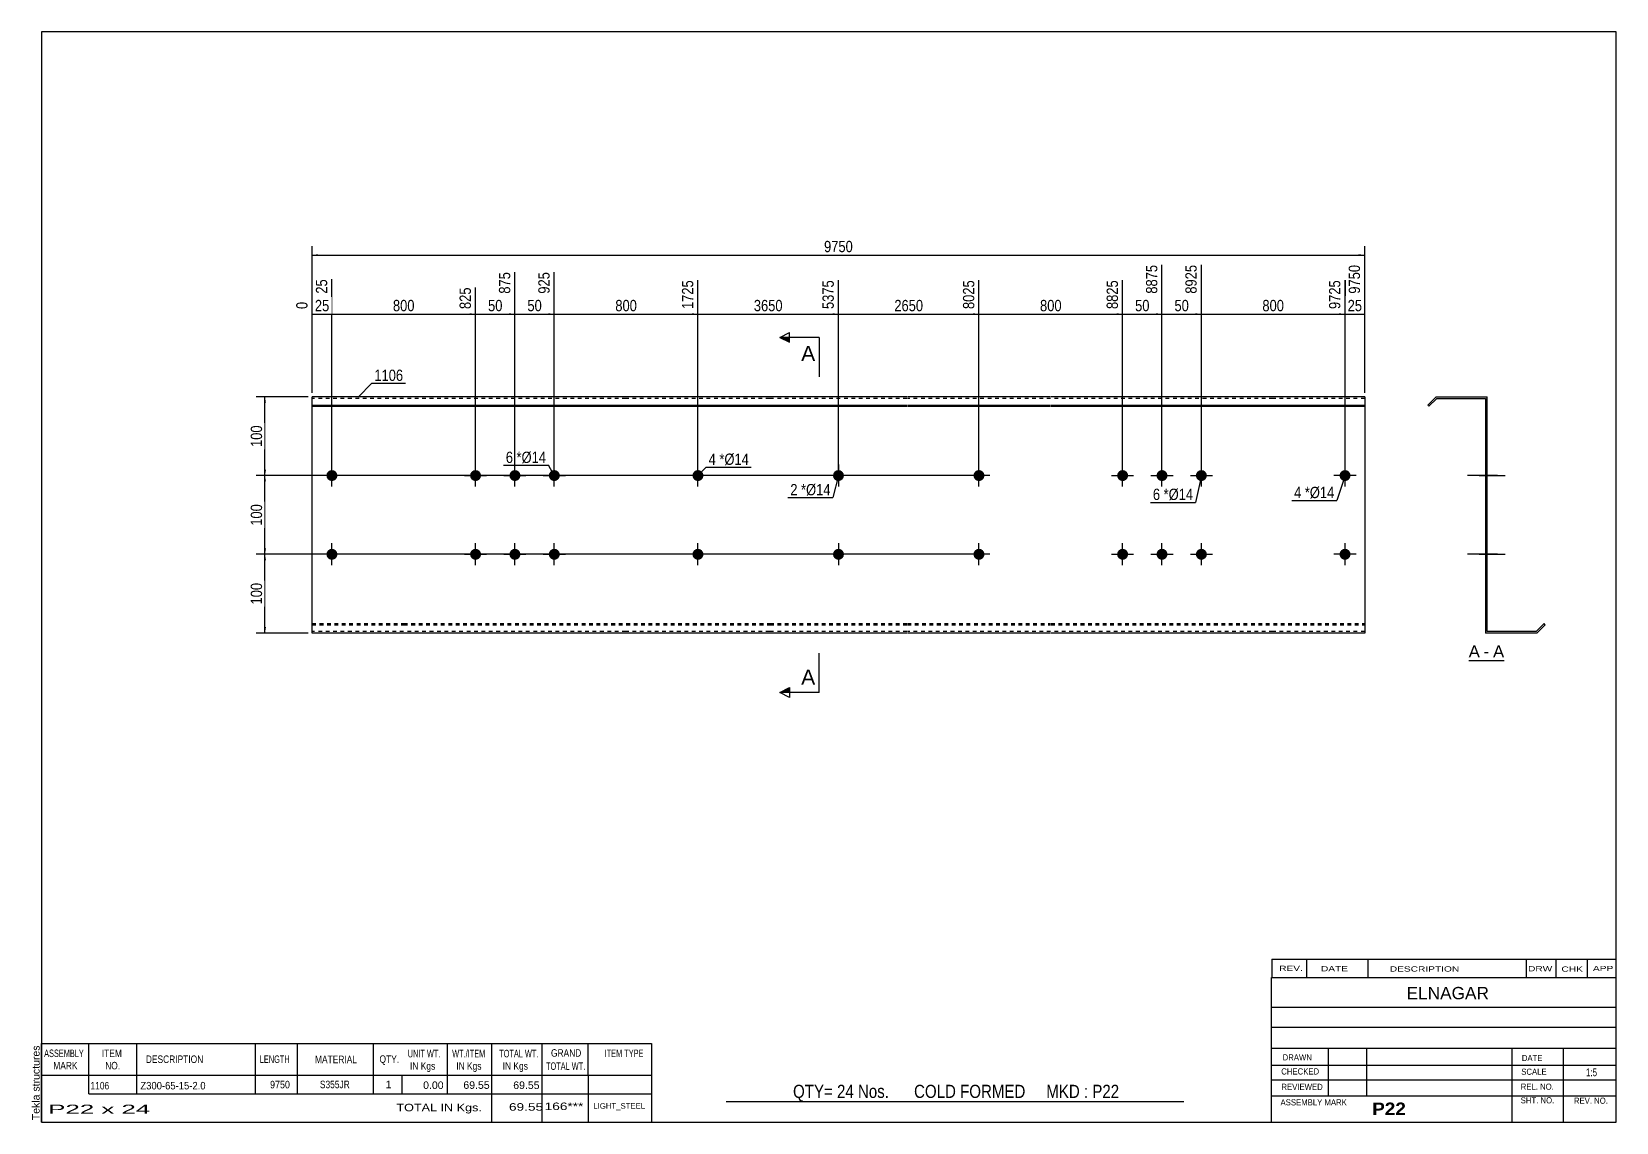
# Model space of a CAD drawing. Header units: millimetres. Extents: x -71 to 331, y -154 to 123.
import ezdxf

# ---------------------------------------------------------------- set-up
doc = ezdxf.new("R2010")
doc.units = ezdxf.units.MM
doc.linetypes.add('DXK_LINE_DOT1', pattern=[1.8814, 0.9407, -0.9407])
doc.styles.add('Arial', font='ARIAL.TTF', dxfattribs={"height": 0.2})
doc.styles.add('Arial Bold', font='ARIALBD.TTF', dxfattribs={"height": 0.2})
doc.styles.add('Arial Narrow', font='ARIALN.TTF', dxfattribs={"height": 0.2})

# ---------------------------------------------------------------- blocks, each defined once
blk = doc.blocks.new('Unknown-629084517-1630')
at = {"color": 5, "linetype": 'Continuous'}
for p, q in [((331.25, 122.75), (-68.75, 122.75)), ((-68.75, 122.75), (-68.75, -154.25)), ((331.25, -154.25), (331.25, 122.75)), ((-68.75, -154.25), (331.25, -154.25))]:
    blk.add_line(p, q, dxfattribs=at)
at = {"color": 174, "linetype": 'Continuous', "style": 'Arial'}
blk.add_text('Tekla structures', height=1.9102, rotation=90, dxfattribs=at).set_placement((-69.25, -153.75))
blk = doc.blocks.new('Unknown-629084517-12 - 1230')
at = {"color": 7, "linetype": 'Continuous'}
blk.add_line((293.75, -36.95), (302.78, -36.95), dxfattribs=at)
at = {"color": 0, "linetype": 'Continuous'}
blk.add_wipeout([(296.59, -36.2), (296.59, -33), (293.75, -33), (293.75, -36.2)], dxfattribs=at)
blk.add_wipeout([(298.97, -36.2), (298.97, -33), (297.55, -33), (297.55, -36.2)], dxfattribs=at)
at = {"color": 96, "linetype": 'Continuous', "style": 'Arial'}
blk.add_text('A', height=3.06, dxfattribs=at).set_placement((293.75, -36.2))
at = {"color": 0, "linetype": 'Continuous'}
blk.add_wipeout([(302.78, -36.2), (302.78, -33), (299.93, -33), (299.93, -36.2)], dxfattribs=at)
at = {"color": 96, "linetype": 'Continuous', "style": 'Arial'}
for s, p in [('-', (297.55, -36.2)), ('A', (299.93, -36.2))]:
    blk.add_text(s, height=3.06, dxfattribs=at).set_placement(p)
blk = doc.blocks.new('Bolt-629084517-1223 - 1203')
at = {"linetype": 'Continuous'}
for points in [[(3.6, 10, -1), (6.4, 10, -1)], [(96.58, 10, -1), (99.38, 10, -1)]]:
    blk.add_hatch(color=3, dxfattribs=at).paths.add_polyline_path(points)
at = {"color": 3, "linetype": 'Continuous'}
for p, q in [((5, 7.2), (5, 12.8)), ((97.98, 7.2), (97.98, 12.8)), ((7.8, 10), (2.2, 10)), ((100.78, 10), (95.18, 10))]:
    blk.add_line(p, q, dxfattribs=at)
blk = doc.blocks.new('Part-629084517-1218 - 1203')
at = {"color": 2, "linetype": 'Continuous'}
for p, q in [((0, -30), (0, 30)), ((23.19, 30), (0, 30)), ((79.68, 30), (23.29, 30)), ((116.17, 30), (79.78, 30)), ((151.07, 30), (116.27, 30)), ((187.56, 30), (151.17, 30)), ((244.05, 30), (187.66, 30)), ((267.34, 30), (244.15, 30)), ((267.34, 30), (267.34, -30)), ((0, 27.88), (23.19, 27.88)), ((0, 27.6), (23.19, 27.6)), ((23.29, 27.88), (79.68, 27.88)), ((23.29, 27.6), (79.68, 27.6)), ((79.78, 27.88), (116.17, 27.88)), ((79.78, 27.6), (116.17, 27.6)), ((116.27, 27.88), (151.07, 27.88)), ((116.27, 27.6), (151.07, 27.6)), ((151.17, 27.88), (187.56, 27.88)), ((151.17, 27.6), (187.56, 27.6)), ((187.66, 27.88), (244.05, 27.88)), ((187.66, 27.6), (244.05, 27.6)), ((244.15, 27.88), (267.34, 27.88)), ((244.15, 27.6), (267.34, 27.6)), ((23.19, -30), (0, -30)), ((79.68, -30), (23.29, -30)), ((116.17, -30), (79.78, -30)), ((151.07, -30), (116.27, -30)), ((187.56, -30), (151.17, -30)), ((244.05, -30), (187.66, -30)), ((267.34, -30), (244.15, -30))]:
    blk.add_line(p, q, dxfattribs=at)
at = {"color": 7, "linetype": 'DXK_LINE_DOT1'}
for p, q in [((23.19, 29.6), (0, 29.6)), ((79.68, 29.6), (23.29, 29.6)), ((116.17, 29.6), (79.78, 29.6)), ((151.07, 29.6), (116.27, 29.6)), ((187.56, 29.6), (151.17, 29.6)), ((244.05, 29.6), (187.66, 29.6)), ((267.34, 29.6), (244.15, 29.6)), ((0, -27.6), (23.19, -27.6)), ((0, -27.88), (23.19, -27.88)), ((23.29, -27.6), (79.68, -27.6)), ((23.29, -27.88), (79.68, -27.88)), ((79.78, -27.6), (116.17, -27.6)), ((79.78, -27.88), (116.17, -27.88)), ((116.27, -27.6), (151.07, -27.6)), ((116.27, -27.88), (151.07, -27.88)), ((151.17, -27.6), (187.56, -27.6)), ((151.17, -27.88), (187.56, -27.88)), ((187.66, -27.6), (244.05, -27.6)), ((187.66, -27.88), (244.05, -27.88)), ((244.15, -27.6), (267.34, -27.6)), ((244.15, -27.88), (267.34, -27.88)), ((23.19, -29.6), (0, -29.6)), ((79.68, -29.6), (23.29, -29.6)), ((116.17, -29.6), (79.78, -29.6)), ((151.07, -29.6), (116.27, -29.6)), ((187.56, -29.6), (151.17, -29.6)), ((244.05, -29.6), (187.66, -29.6)), ((267.34, -29.6), (244.15, -29.6))]:
    blk.add_line(p, q, dxfattribs=at)
blk = doc.blocks.new('Bolt-629084517-1219 - 1203')
at = {"linetype": 'Continuous'}
for points in [[(167.96, 10, -1), (170.76, 10, -1)], [(260.94, 10, -1), (263.74, 10, -1)]]:
    blk.add_hatch(color=3, dxfattribs=at).paths.add_polyline_path(points)
at = {"color": 3, "linetype": 'Continuous'}
for p, q in [((169.36, 7.2), (169.36, 12.8)), ((262.34, 7.2), (262.34, 12.8)), ((172.16, 10), (166.56, 10)), ((265.14, 10), (259.54, 10))]:
    blk.add_line(p, q, dxfattribs=at)
blk = doc.blocks.new('Bolt-629084517-1220 - 1203')
at = {"linetype": 'Continuous'}
for points in [[(167.96, -10, -1), (170.76, -10, -1)], [(260.94, -10, -1), (263.74, -10, -1)]]:
    blk.add_hatch(color=3, dxfattribs=at).paths.add_polyline_path(points)
at = {"color": 3, "linetype": 'Continuous'}
for p, q in [((169.36, -12.8), (169.36, -7.2)), ((262.34, -12.8), (262.34, -7.2)), ((172.16, -10), (166.56, -10)), ((265.14, -10), (259.54, -10))]:
    blk.add_line(p, q, dxfattribs=at)
blk = doc.blocks.new('Bolt-629084517-1221 - 1203')
at = {"linetype": 'Continuous'}
for points in [[(40.09, 10, -1), (42.89, 10, -1)], [(50.09, 10, -1), (52.89, 10, -1)], [(60.09, 10, -1), (62.89, 10, -1)], [(40.09, -10, -1), (42.89, -10, -1)], [(50.09, -10, -1), (52.89, -10, -1)], [(60.09, -10, -1), (62.89, -10, -1)]]:
    blk.add_hatch(color=3, dxfattribs=at).paths.add_polyline_path(points)
at = {"color": 3, "linetype": 'Continuous'}
for p, q in [((41.49, 7.2), (41.49, 12.8)), ((51.49, 7.2), (51.49, 12.8)), ((61.49, 7.2), (61.49, 12.8)), ((38.69, 10), (44.29, 10)), ((48.69, 10), (54.29, 10)), ((58.69, 10), (64.29, 10)), ((41.49, -12.8), (41.49, -7.2)), ((51.49, -12.8), (51.49, -7.2)), ((61.49, -12.8), (61.49, -7.2)), ((38.69, -10), (44.29, -10)), ((48.69, -10), (54.29, -10)), ((58.69, -10), (64.29, -10))]:
    blk.add_line(p, q, dxfattribs=at)
blk = doc.blocks.new('Bolt-629084517-1222 - 1203')
at = {"linetype": 'Continuous'}
for points in [[(3.6, -10, -1), (6.4, -10, -1)], [(96.58, -10, -1), (99.38, -10, -1)]]:
    blk.add_hatch(color=3, dxfattribs=at).paths.add_polyline_path(points)
at = {"color": 3, "linetype": 'Continuous'}
for p, q in [((5, -12.8), (5, -7.2)), ((97.98, -12.8), (97.98, -7.2)), ((7.8, -10), (2.2, -10)), ((100.78, -10), (95.18, -10))]:
    blk.add_line(p, q, dxfattribs=at)
blk = doc.blocks.new('Bolt-629084517-1224 - 1203')
at = {"linetype": 'Continuous'}
for points in [[(204.45, 10, -1), (207.25, 10, -1)], [(214.45, 10, -1), (217.25, 10, -1)], [(224.45, 10, -1), (227.25, 10, -1)], [(204.45, -10, -1), (207.25, -10, -1)], [(214.45, -10, -1), (217.25, -10, -1)], [(224.45, -10, -1), (227.25, -10, -1)]]:
    blk.add_hatch(color=3, dxfattribs=at).paths.add_polyline_path(points)
at = {"color": 3, "linetype": 'Continuous'}
for p, q in [((205.85, 7.2), (205.85, 12.8)), ((215.85, 7.2), (215.85, 12.8)), ((225.85, 7.2), (225.85, 12.8)), ((203.05, 10), (208.65, 10)), ((213.05, 10), (218.65, 10)), ((223.05, 10), (228.65, 10)), ((205.85, -12.8), (205.85, -7.2)), ((215.85, -12.8), (215.85, -7.2)), ((225.85, -12.8), (225.85, -7.2)), ((203.05, -10), (208.65, -10)), ((213.05, -10), (218.65, -10)), ((223.05, -10), (228.65, -10))]:
    blk.add_line(p, q, dxfattribs=at)
blk = doc.blocks.new('Bolt-629084517-1225 - 1203')
at = {"linetype": 'Continuous'}
for points in [[(135.07, 10, -1), (132.27, 10, -1)], [(135.07, -10, -1), (132.27, -10, -1)]]:
    blk.add_hatch(color=3, dxfattribs=at).paths.add_polyline_path(points)
at = {"color": 3, "linetype": 'Continuous'}
for p, q in [((133.67, 12.8), (133.67, 7.2)), ((136.47, 10), (130.87, 10)), ((133.67, -7.2), (133.67, -12.8)), ((136.47, -10), (130.87, -10))]:
    blk.add_line(p, q, dxfattribs=at)
blk = doc.blocks.new('Part-629084517-1232 - 1230')
at = {"color": 2, "linetype": 'Continuous'}
for p, q in [((285.46, 30), (283.34, 27.88)), ((283.62, 27.6), (285.63, 29.6)), ((285.46, 30), (298.46, 30)), ((285.63, 29.6), (298.06, 29.6)), ((298.06, 29.6), (298.06, -30)), ((298.46, -29.6), (298.46, 30)), ((283.34, 27.88), (283.62, 27.6)), ((312.9, -27.6), (310.89, -29.6)), ((311.06, -30), (313.18, -27.88)), ((313.18, -27.88), (312.9, -27.6)), ((311.06, -30), (298.06, -30)), ((310.89, -29.6), (298.46, -29.6))]:
    blk.add_line(p, q, dxfattribs=at)
blk = doc.blocks.new('Bolt-629084517-1233 - 1230')
at = {"linetype": 'Continuous'}
blk.add_hatch(color=3, dxfattribs=at).paths.add_polyline_path([(298.06, 11.4), (298.06, 8.6), (298.46, 8.6), (298.46, 11.4)])
blk.add_hatch(color=3, dxfattribs=at).paths.add_polyline_path([(298.06, 11.4), (298.06, 8.6), (298.46, 8.6), (298.46, 11.4)])
at = {"color": 3, "linetype": 'Continuous'}
for p, q in [((296.46, 10), (303.06, 10)), ((296.46, 10), (303.06, 10)), ((298.06, 11.4), (298.46, 11.4)), ((298.06, 11.4), (298.46, 11.4)), ((298.06, 8.6), (298.46, 8.6)), ((298.06, 8.6), (298.46, 8.6))]:
    blk.add_line(p, q, dxfattribs=at)
blk = doc.blocks.new('Bolt-629084517-1234 - 1230')
at = {"linetype": 'Continuous'}
blk.add_hatch(color=3, dxfattribs=at).paths.add_polyline_path([(298.06, -8.6), (298.06, -11.4), (298.46, -11.4), (298.46, -8.6)])
blk.add_hatch(color=3, dxfattribs=at).paths.add_polyline_path([(298.06, -8.6), (298.06, -11.4), (298.46, -11.4), (298.46, -8.6)])
at = {"color": 3, "linetype": 'Continuous'}
for p, q in [((296.46, -10), (303.06, -10)), ((296.46, -10), (303.06, -10)), ((298.06, -8.6), (298.46, -8.6)), ((298.06, -8.6), (298.46, -8.6)), ((298.06, -11.4), (298.46, -11.4)), ((298.06, -11.4), (298.46, -11.4))]:
    blk.add_line(p, q, dxfattribs=at)
blk = doc.blocks.new('Bolt-629084517-1235 - 1230')
at = {"linetype": 'Continuous'}
for points in [[(298.06, 11.4), (298.06, 8.6), (298.46, 8.6), (298.46, 11.4)], [(298.06, 11.4), (298.06, 8.6), (298.46, 8.6), (298.46, 11.4)], [(298.06, 11.4), (298.06, 8.6), (298.46, 8.6), (298.46, 11.4)], [(298.06, -8.6), (298.06, -11.4), (298.46, -11.4), (298.46, -8.6)], [(298.06, -8.6), (298.06, -11.4), (298.46, -11.4), (298.46, -8.6)], [(298.06, -8.6), (298.06, -11.4), (298.46, -11.4), (298.46, -8.6)]]:
    blk.add_hatch(color=3, dxfattribs=at).paths.add_polyline_path(points)
at = {"color": 3, "linetype": 'Continuous'}
for p, q in [((301.11, 10), (293.51, 10)), ((301.11, 10), (293.51, 10)), ((301.11, 10), (293.51, 10)), ((298.46, 11.4), (298.06, 11.4)), ((298.46, 11.4), (298.06, 11.4)), ((298.46, 11.4), (298.06, 11.4)), ((298.46, 8.6), (298.06, 8.6)), ((298.46, 8.6), (298.06, 8.6)), ((298.46, 8.6), (298.06, 8.6)), ((301.11, -10), (293.51, -10)), ((301.11, -10), (293.51, -10)), ((301.11, -10), (293.51, -10)), ((298.46, -8.6), (298.06, -8.6)), ((298.46, -8.6), (298.06, -8.6)), ((298.46, -8.6), (298.06, -8.6)), ((298.46, -11.4), (298.06, -11.4)), ((298.46, -11.4), (298.06, -11.4)), ((298.46, -11.4), (298.06, -11.4))]:
    blk.add_line(p, q, dxfattribs=at)
blk = doc.blocks.new('Bolt-629084517-1236 - 1230')
at = {"linetype": 'Continuous'}
blk.add_hatch(color=3, dxfattribs=at).paths.add_polyline_path([(298.06, -8.6), (298.06, -11.4), (298.46, -11.4), (298.46, -8.6)])
blk.add_hatch(color=3, dxfattribs=at).paths.add_polyline_path([(298.06, -8.6), (298.06, -11.4), (298.46, -11.4), (298.46, -8.6)])
at = {"color": 3, "linetype": 'Continuous'}
for p, q in [((296.41, -10), (303.01, -10)), ((296.41, -10), (303.01, -10)), ((298.06, -8.6), (298.46, -8.6)), ((298.06, -8.6), (298.46, -8.6)), ((298.06, -11.4), (298.46, -11.4)), ((298.06, -11.4), (298.46, -11.4))]:
    blk.add_line(p, q, dxfattribs=at)
blk = doc.blocks.new('Bolt-629084517-1237 - 1230')
at = {"linetype": 'Continuous'}
blk.add_hatch(color=3, dxfattribs=at).paths.add_polyline_path([(298.06, 11.4), (298.06, 8.6), (298.46, 8.6), (298.46, 11.4)])
blk.add_hatch(color=3, dxfattribs=at).paths.add_polyline_path([(298.06, 11.4), (298.06, 8.6), (298.46, 8.6), (298.46, 11.4)])
at = {"color": 3, "linetype": 'Continuous'}
for p, q in [((296.41, 10), (303.01, 10)), ((296.41, 10), (303.01, 10)), ((298.06, 11.4), (298.46, 11.4)), ((298.06, 11.4), (298.46, 11.4)), ((298.06, 8.6), (298.46, 8.6)), ((298.06, 8.6), (298.46, 8.6))]:
    blk.add_line(p, q, dxfattribs=at)
blk = doc.blocks.new('Bolt-629084517-1238 - 1230')
at = {"linetype": 'Continuous'}
for points in [[(298.06, 11.4), (298.06, 8.6), (298.46, 8.6), (298.46, 11.4)], [(298.06, 11.4), (298.06, 8.6), (298.46, 8.6), (298.46, 11.4)], [(298.06, 11.4), (298.06, 8.6), (298.46, 8.6), (298.46, 11.4)], [(298.06, -8.6), (298.06, -11.4), (298.46, -11.4), (298.46, -8.6)], [(298.06, -8.6), (298.06, -11.4), (298.46, -11.4), (298.46, -8.6)], [(298.06, -8.6), (298.06, -11.4), (298.46, -11.4), (298.46, -8.6)]]:
    blk.add_hatch(color=3, dxfattribs=at).paths.add_polyline_path(points)
at = {"color": 3, "linetype": 'Continuous'}
for p, q in [((301.06, 10), (293.46, 10)), ((301.06, 10), (293.46, 10)), ((301.06, 10), (293.46, 10)), ((298.46, 11.4), (298.06, 11.4)), ((298.46, 11.4), (298.06, 11.4)), ((298.46, 11.4), (298.06, 11.4)), ((298.46, 8.6), (298.06, 8.6)), ((298.46, 8.6), (298.06, 8.6)), ((298.46, 8.6), (298.06, 8.6)), ((301.06, -10), (293.46, -10)), ((301.06, -10), (293.46, -10)), ((301.06, -10), (293.46, -10)), ((298.46, -8.6), (298.06, -8.6)), ((298.46, -8.6), (298.06, -8.6)), ((298.46, -8.6), (298.06, -8.6)), ((298.46, -11.4), (298.06, -11.4)), ((298.46, -11.4), (298.06, -11.4)), ((298.46, -11.4), (298.06, -11.4))]:
    blk.add_line(p, q, dxfattribs=at)
blk = doc.blocks.new('Bolt-629084517-1239 - 1230')
at = {"linetype": 'Continuous'}
for points in [[(298.46, 8.6), (298.46, 11.4), (298.06, 11.4), (298.06, 8.6)], [(298.46, -11.4), (298.46, -8.6), (298.06, -8.6), (298.06, -11.4)]]:
    blk.add_hatch(color=3, dxfattribs=at).paths.add_polyline_path(points)
at = {"color": 3, "linetype": 'Continuous'}
for p, q in [((298.46, 10), (294.06, 10)), ((298.46, 11.4), (298.06, 11.4)), ((298.46, 8.6), (298.06, 8.6)), ((298.46, -10), (294.06, -10)), ((298.46, -8.6), (298.06, -8.6)), ((298.46, -11.4), (298.06, -11.4))]:
    blk.add_line(p, q, dxfattribs=at)
blk = doc.blocks.new('StraightDimension-629084517-1250 - 1203')
at = {"linetype": 'Continuous'}
blk.add_hatch(color=7, dxfattribs=at).paths.add_polyline_path([(265.84, 51.25), (267.34, 51), (265.84, 50.75)])
at = {"color": 7, "linetype": 'Continuous'}
for p, q in [((267.34, 31), (267.34, 63.51)), ((262.34, 11), (262.34, 59.61)), ((262.34, 51), (267.34, 51))]:
    blk.add_line(p, q, dxfattribs=at)
at = {"color": 0}
blk.add_wipeout([(267.27, 51.15), (267.27, 55.35), (262.41, 55.35), (262.41, 51.15)], dxfattribs=at)
at = {"color": 0, "linetype": 'Continuous'}
blk.add_wipeout([(266.74, 64.11), (262.54, 64.11), (262.54, 55.6), (266.74, 55.6)], dxfattribs=at)
at = {"color": 3, "linetype": 'Continuous', "style": 'Arial Narrow'}
blk.add_text('9750', height=2.863, rotation=90.0002, dxfattribs=at).set_placement((266.14, 56.2))
at = {"color": 3, "style": 'Arial Narrow'}
blk.add_text('25', height=2.863, dxfattribs=at).set_placement((263.01, 51.75))
blk = doc.blocks.new('StraightDimension-629084517-1251 - 1203')
at = {"linetype": 'Continuous'}
blk.add_hatch(color=7, dxfattribs=at).paths.add_polyline_path([(260.84, 51.25), (262.34, 51), (260.84, 50.75)])
at = {"color": 7, "linetype": 'Continuous'}
for p, q in [((225.85, 11), (225.85, 63.51)), ((262.34, 11), (262.34, 59.61)), ((225.85, 51), (262.34, 51))]:
    blk.add_line(p, q, dxfattribs=at)
at = {"color": 0, "linetype": 'Continuous'}
blk.add_wipeout([(261.74, 60.21), (257.54, 60.21), (257.54, 51.7), (261.74, 51.7)], dxfattribs=at)
at = {"color": 0}
blk.add_wipeout([(247.44, 51.15), (247.44, 55.35), (240.75, 55.35), (240.75, 51.15)], dxfattribs=at)
at = {"color": 3, "linetype": 'Continuous', "style": 'Arial Narrow'}
blk.add_text('9725', height=2.863, rotation=90.0002, dxfattribs=at).set_placement((261.14, 52.3))
at = {"color": 3, "style": 'Arial Narrow'}
blk.add_text('800', height=2.863, dxfattribs=at).set_placement((241.35, 51.75))
blk = doc.blocks.new('StraightDimension-629084517-1252 - 1203')
at = {"linetype": 'Continuous'}
blk.add_hatch(color=7, dxfattribs=at).paths.add_polyline_path([(224.35, 51.25), (225.85, 51), (224.35, 50.75)])
at = {"color": 7, "linetype": 'Continuous'}
for p, q in [((215.85, 11), (215.85, 63.51)), ((225.85, 11), (225.85, 63.51)), ((215.85, 51), (225.85, 51))]:
    blk.add_line(p, q, dxfattribs=at)
at = {"color": 0}
blk.add_wipeout([(223.28, 51.15), (223.28, 55.35), (218.42, 55.35), (218.42, 51.15)], dxfattribs=at)
at = {"color": 0, "linetype": 'Continuous'}
blk.add_wipeout([(225.25, 64.11), (221.05, 64.11), (221.05, 55.6), (225.25, 55.6)], dxfattribs=at)
at = {"color": 3, "linetype": 'Continuous', "style": 'Arial Narrow'}
blk.add_text('8925', height=2.863, rotation=90.0002, dxfattribs=at).set_placement((224.65, 56.2))
at = {"color": 3, "style": 'Arial Narrow'}
blk.add_text('50', height=2.863, dxfattribs=at).set_placement((219.02, 51.75))
blk = doc.blocks.new('StraightDimension-629084517-1253 - 1203')
at = {"linetype": 'Continuous'}
blk.add_hatch(color=7, dxfattribs=at).paths.add_polyline_path([(214.35, 51.25), (215.85, 51), (214.35, 50.75)])
at = {"color": 7, "linetype": 'Continuous'}
for p, q in [((215.85, 11), (215.85, 63.51)), ((205.85, 11), (205.85, 59.61)), ((205.85, 51), (215.85, 51))]:
    blk.add_line(p, q, dxfattribs=at)
at = {"color": 0}
blk.add_wipeout([(213.28, 51.15), (213.28, 55.35), (208.42, 55.35), (208.42, 51.15)], dxfattribs=at)
at = {"color": 0, "linetype": 'Continuous'}
blk.add_wipeout([(215.25, 64.11), (211.05, 64.11), (211.05, 55.6), (215.25, 55.6)], dxfattribs=at)
at = {"color": 3, "linetype": 'Continuous', "style": 'Arial Narrow'}
blk.add_text('8875', height=2.863, rotation=90.0002, dxfattribs=at).set_placement((214.65, 56.2))
at = {"color": 3, "style": 'Arial Narrow'}
blk.add_text('50', height=2.863, dxfattribs=at).set_placement((209.02, 51.75))
blk = doc.blocks.new('StraightDimension-629084517-1254 - 1203')
at = {"linetype": 'Continuous'}
blk.add_hatch(color=7, dxfattribs=at).paths.add_polyline_path([(204.35, 51.25), (205.85, 51), (204.35, 50.75)])
at = {"color": 7, "linetype": 'Continuous'}
for p, q in [((169.36, 11), (169.36, 59.61)), ((205.85, 11), (205.85, 59.61)), ((169.36, 51), (205.85, 51))]:
    blk.add_line(p, q, dxfattribs=at)
at = {"color": 0, "linetype": 'Continuous'}
blk.add_wipeout([(205.25, 60.21), (201.05, 60.21), (201.05, 51.7), (205.25, 51.7)], dxfattribs=at)
at = {"color": 0}
blk.add_wipeout([(190.95, 51.15), (190.95, 55.35), (184.27, 55.35), (184.27, 51.15)], dxfattribs=at)
at = {"color": 3, "linetype": 'Continuous', "style": 'Arial Narrow'}
blk.add_text('8825', height=2.863, rotation=90.0002, dxfattribs=at).set_placement((204.65, 52.3))
at = {"color": 3, "style": 'Arial Narrow'}
blk.add_text('800', height=2.863, dxfattribs=at).set_placement((184.87, 51.75))
blk = doc.blocks.new('StraightDimension-629084517-1255 - 1203')
at = {"linetype": 'Continuous'}
blk.add_hatch(color=7, dxfattribs=at).paths.add_polyline_path([(167.86, 51.25), (169.36, 51), (167.86, 50.75)])
at = {"color": 7, "linetype": 'Continuous'}
for p, q in [((133.67, 11), (133.67, 59.61)), ((169.36, 11), (169.36, 59.61)), ((133.67, 51), (169.36, 51))]:
    blk.add_line(p, q, dxfattribs=at)
at = {"color": 0, "linetype": 'Continuous'}
blk.add_wipeout([(168.76, 60.21), (164.56, 60.21), (164.56, 51.7), (168.76, 51.7)], dxfattribs=at)
at = {"color": 0}
blk.add_wipeout([(155.77, 51.15), (155.77, 55.35), (147.26, 55.35), (147.26, 51.15)], dxfattribs=at)
at = {"color": 3, "linetype": 'Continuous', "style": 'Arial Narrow'}
blk.add_text('8025', height=2.863, rotation=90.0002, dxfattribs=at).set_placement((168.16, 52.3))
at = {"color": 3, "style": 'Arial Narrow'}
blk.add_text('2650', height=2.863, dxfattribs=at).set_placement((147.86, 51.75))
blk = doc.blocks.new('StraightDimension-629084517-1256 - 1203')
at = {"linetype": 'Continuous'}
blk.add_hatch(color=7, dxfattribs=at).paths.add_polyline_path([(132.17, 51.25), (133.67, 51), (132.17, 50.75)])
at = {"color": 7, "linetype": 'Continuous'}
for p, q in [((97.98, 11), (97.98, 59.61)), ((133.67, 11), (133.67, 59.61)), ((97.98, 51), (133.67, 51))]:
    blk.add_line(p, q, dxfattribs=at)
at = {"color": 0, "linetype": 'Continuous'}
blk.add_wipeout([(133.07, 60.21), (128.87, 60.21), (128.87, 51.7), (133.07, 51.7)], dxfattribs=at)
at = {"color": 0}
blk.add_wipeout([(120.08, 51.15), (120.08, 55.35), (111.57, 55.35), (111.57, 51.15)], dxfattribs=at)
at = {"color": 3, "linetype": 'Continuous', "style": 'Arial Narrow'}
blk.add_text('5375', height=2.863, rotation=90.0002, dxfattribs=at).set_placement((132.47, 52.3))
at = {"color": 3, "style": 'Arial Narrow'}
blk.add_text('3650', height=2.863, dxfattribs=at).set_placement((112.17, 51.75))
blk = doc.blocks.new('StraightDimension-629084517-1257 - 1203')
at = {"linetype": 'Continuous'}
blk.add_hatch(color=7, dxfattribs=at).paths.add_polyline_path([(96.48, 51.25), (97.98, 51), (96.48, 50.75)])
at = {"color": 7, "linetype": 'Continuous'}
for p, q in [((61.49, 11), (61.49, 61.68)), ((97.98, 11), (97.98, 59.61)), ((61.49, 51), (97.98, 51))]:
    blk.add_line(p, q, dxfattribs=at)
at = {"color": 0, "linetype": 'Continuous'}
blk.add_wipeout([(97.38, 60.21), (93.18, 60.21), (93.18, 51.7), (97.38, 51.7)], dxfattribs=at)
at = {"color": 0}
blk.add_wipeout([(83.07, 51.15), (83.07, 55.35), (76.39, 55.35), (76.39, 51.15)], dxfattribs=at)
at = {"color": 3, "linetype": 'Continuous', "style": 'Arial Narrow'}
blk.add_text('1725', height=2.863, rotation=90.0002, dxfattribs=at).set_placement((96.78, 52.3))
at = {"color": 3, "style": 'Arial Narrow'}
blk.add_text('800', height=2.863, dxfattribs=at).set_placement((76.99, 51.75))
blk = doc.blocks.new('StraightDimension-629084517-1329 - 1203')
at = {"linetype": 'Continuous'}
for points in [[(1.5, 65.75), (0, 66), (1.5, 66.25)], [(265.84, 66.25), (267.34, 66), (265.84, 65.75)]]:
    blk.add_hatch(color=7, dxfattribs=at).paths.add_polyline_path(points)
at = {"color": 7, "linetype": 'Continuous'}
for p, q in [((0, 31), (0, 68.25)), ((0, 66), (267.34, 66)), ((267.34, 31), (267.34, 68.25))]:
    blk.add_line(p, q, dxfattribs=at)
at = {"color": 0}
blk.add_wipeout([(137.93, 66.15), (137.93, 70.35), (129.41, 70.35), (129.41, 66.15)], dxfattribs=at)
at = {"color": 3, "style": 'Arial Narrow'}
blk.add_text('9750', height=2.863, dxfattribs=at).set_placement((130.01, 66.75))
blk = doc.blocks.new('StraightDimension-629084517-1258 - 1203')
at = {"linetype": 'Continuous'}
blk.add_hatch(color=7, dxfattribs=at).paths.add_polyline_path([(59.99, 51.25), (61.49, 51), (59.99, 50.75)])
at = {"color": 7, "linetype": 'Continuous'}
for p, q in [((51.49, 11), (51.49, 61.68)), ((61.49, 11), (61.49, 61.68)), ((51.49, 51), (61.49, 51))]:
    blk.add_line(p, q, dxfattribs=at)
at = {"color": 0}
blk.add_wipeout([(58.92, 51.15), (58.92, 55.35), (54.06, 55.35), (54.06, 51.15)], dxfattribs=at)
at = {"color": 0, "linetype": 'Continuous'}
blk.add_wipeout([(60.89, 62.28), (56.69, 62.28), (56.69, 55.6), (60.89, 55.6)], dxfattribs=at)
at = {"color": 3, "linetype": 'Continuous', "style": 'Arial Narrow'}
blk.add_text('925', height=2.863, rotation=90.0002, dxfattribs=at).set_placement((60.29, 56.2))
at = {"color": 3, "style": 'Arial Narrow'}
blk.add_text('50', height=2.863, dxfattribs=at).set_placement((54.66, 51.75))
blk = doc.blocks.new('StraightDimension-629084517-1259 - 1203')
at = {"linetype": 'Continuous'}
blk.add_hatch(color=7, dxfattribs=at).paths.add_polyline_path([(49.99, 51.25), (51.49, 51), (49.99, 50.75)])
at = {"color": 7, "linetype": 'Continuous'}
for p, q in [((51.49, 11), (51.49, 61.68)), ((41.49, 11), (41.49, 57.78)), ((41.49, 51), (51.49, 51))]:
    blk.add_line(p, q, dxfattribs=at)
at = {"color": 0}
blk.add_wipeout([(48.92, 51.15), (48.92, 55.35), (44.06, 55.35), (44.06, 51.15)], dxfattribs=at)
at = {"color": 0, "linetype": 'Continuous'}
blk.add_wipeout([(50.89, 62.28), (46.69, 62.28), (46.69, 55.6), (50.89, 55.6)], dxfattribs=at)
at = {"color": 3, "linetype": 'Continuous', "style": 'Arial Narrow'}
blk.add_text('875', height=2.863, rotation=90.0002, dxfattribs=at).set_placement((50.29, 56.2))
at = {"color": 3, "style": 'Arial Narrow'}
blk.add_text('50', height=2.863, dxfattribs=at).set_placement((44.66, 51.75))
blk = doc.blocks.new('StraightDimension-629084517-1260 - 1203')
at = {"linetype": 'Continuous'}
blk.add_hatch(color=7, dxfattribs=at).paths.add_polyline_path([(39.99, 51.25), (41.49, 51), (39.99, 50.75)])
at = {"color": 7, "linetype": 'Continuous'}
for p, q in [((5, 11), (5, 59.86)), ((41.49, 11), (41.49, 57.78)), ((5, 51), (41.49, 51))]:
    blk.add_line(p, q, dxfattribs=at)
at = {"color": 0, "linetype": 'Continuous'}
blk.add_wipeout([(40.89, 58.38), (36.69, 58.38), (36.69, 51.7), (40.89, 51.7)], dxfattribs=at)
at = {"color": 0}
blk.add_wipeout([(26.59, 51.15), (26.59, 55.35), (19.9, 55.35), (19.9, 51.15)], dxfattribs=at)
at = {"color": 3, "linetype": 'Continuous', "style": 'Arial Narrow'}
blk.add_text('825', height=2.863, rotation=90.0002, dxfattribs=at).set_placement((40.29, 52.3))
at = {"color": 3, "style": 'Arial Narrow'}
blk.add_text('800', height=2.863, dxfattribs=at).set_placement((20.5, 51.75))
blk = doc.blocks.new('StraightDimension-629084517-1261 - 1203')
at = {"linetype": 'Continuous'}
blk.add_hatch(color=7, dxfattribs=at).paths.add_polyline_path([(3.5, 51.25), (5, 51), (3.5, 50.75)])
at = {"color": 7, "linetype": 'Continuous'}
for p, q in [((5, 11), (5, 59.86)), ((0, 31), (0, 54.13)), ((0, 51), (5, 51))]:
    blk.add_line(p, q, dxfattribs=at)
at = {"color": 0}
blk.add_wipeout([(4.93, 51.15), (4.93, 55.35), (0.07, 55.35), (0.07, 51.15)], dxfattribs=at)
at = {"color": 0, "linetype": 'Continuous'}
blk.add_wipeout([(4.4, 60.46), (0.2, 60.46), (0.2, 55.6), (4.4, 55.6)], dxfattribs=at)
blk.add_wipeout([(-0.6, 54.73), (-4.8, 54.73), (-4.8, 51.7), (-0.6, 51.7)], dxfattribs=at)
at = {"color": 3, "linetype": 'Continuous', "style": 'Arial Narrow'}
for s, height, p in [('25', 2.863, (3.8, 56.2)), ('0', 2.86, (-1.2, 52.3))]:
    blk.add_text(s, height=height, rotation=90.0002, dxfattribs=at).set_placement(p)
at = {"color": 3, "style": 'Arial Narrow'}
blk.add_text('25', height=2.863, dxfattribs=at).set_placement((0.67, 51.75))
blk = doc.blocks.new('StraightDimension-629084517-1307 - 1203')
at = {"linetype": 'Continuous'}
for points in [[(-12.25, 28.5), (-12, 30), (-11.75, 28.5)], [(-11.75, 11.5), (-12, 10), (-12.25, 11.5)]]:
    blk.add_hatch(color=7, dxfattribs=at).paths.add_polyline_path(points)
at = {"color": 7, "linetype": 'Continuous'}
for p, q in [((-1, 30), (-14.25, 30)), ((-12, 10), (-12, 30)), ((168.36, 10), (-14.25, 10))]:
    blk.add_line(p, q, dxfattribs=at)
at = {"color": 0}
blk.add_wipeout([(-12.15, 23.34), (-16.35, 23.34), (-16.35, 16.66), (-12.15, 16.66)], dxfattribs=at)
at = {"color": 3, "style": 'Arial Narrow'}
blk.add_text('100', height=2.863, rotation=90.0002, dxfattribs=at).set_placement((-12.75, 17.26))
blk = doc.blocks.new('StraightDimension-629084517-1308 - 1203')
at = {"linetype": 'Continuous'}
for points in [[(-12.25, 8.5), (-12, 10), (-11.75, 8.5)], [(-11.75, -8.5), (-12, -10), (-12.25, -8.5)]]:
    blk.add_hatch(color=7, dxfattribs=at).paths.add_polyline_path(points)
at = {"color": 7, "linetype": 'Continuous'}
for p, q in [((168.36, 10), (-14.25, 10)), ((-12, -10), (-12, 10)), ((168.36, -10), (-14.25, -10))]:
    blk.add_line(p, q, dxfattribs=at)
at = {"color": 0}
blk.add_wipeout([(-12.15, 3.34), (-16.35, 3.34), (-16.35, -3.34), (-12.15, -3.34)], dxfattribs=at)
at = {"color": 3, "style": 'Arial Narrow'}
blk.add_text('100', height=2.863, rotation=90.0002, dxfattribs=at).set_placement((-12.75, -2.74))
blk = doc.blocks.new('StraightDimension-629084517-1309 - 1203')
at = {"linetype": 'Continuous'}
for points in [[(-12.25, -11.5), (-12, -10), (-11.75, -11.5)], [(-11.75, -28.5), (-12, -30), (-12.25, -28.5)]]:
    blk.add_hatch(color=7, dxfattribs=at).paths.add_polyline_path(points)
at = {"color": 7, "linetype": 'Continuous'}
for p, q in [((168.36, -10), (-14.25, -10)), ((-12, -30), (-12, -10)), ((-1, -30), (-14.25, -30))]:
    blk.add_line(p, q, dxfattribs=at)
at = {"color": 0}
blk.add_wipeout([(-12.15, -16.66), (-16.35, -16.66), (-16.35, -23.34), (-12.15, -23.34)], dxfattribs=at)
at = {"color": 3, "style": 'Arial Narrow'}
blk.add_text('100', height=2.863, rotation=90.0002, dxfattribs=at).set_placement((-12.75, -22.74))
blk = doc.blocks.new('CBS_BOM-629084517-1654')
at = {"color": 7, "linetype": 'Continuous'}
for p, q in [((-68.78, -142.28), (-68.78, -134.28)), ((-68.78, -134.28), (86.14, -134.28)), ((-56.78, -142.28), (-56.78, -134.28)), ((-44.59, -142.28), (-44.59, -134.28)), ((-14.43, -142.28), (-14.43, -134.28)), ((-3.75, -142.28), (-3.75, -134.28)), ((15.57, -142.28), (15.57, -134.28)), ((34.37, -142.28), (34.37, -134.28)), ((45.58, -142.28), (45.58, -134.28)), ((58.37, -142.28), (58.37, -134.28)), ((70.12, -142.28), (70.12, -134.28)), ((86.14, -134.29), (86.14, -142.27)), ((-68.78, -142.28), (86.14, -142.28)), ((-68.78, -147.08), (-68.78, -142.28)), ((-56.78, -147.08), (-56.78, -142.28)), ((-44.59, -147.08), (-44.59, -142.28)), ((-14.43, -147.08), (-14.43, -142.28)), ((-3.75, -147.08), (-3.75, -142.28)), ((15.57, -147.08), (15.57, -142.28)), ((22.83, -147.08), (22.83, -142.28)), ((34.37, -147.08), (34.37, -142.28)), ((45.58, -147.08), (45.58, -142.28)), ((58.37, -147.08), (58.37, -142.28)), ((70.14, -147.08), (70.14, -142.28)), ((86.14, -142.28), (86.14, -147.08)), ((-68.78, -154.28), (-68.78, -147.1)), ((-56.78, -147.08), (86.14, -147.08)), ((45.58, -154.28), (45.58, -147.1)), ((58.37, -154.28), (58.37, -147.1)), ((70.18, -154.28), (70.18, -147.1)), ((86.14, -147.08), (86.14, -154.28)), ((-68.78, -154.28), (86.14, -154.28))]:
    blk.add_line(p, q, dxfattribs=at)
at = {"color": 3, "linetype": 'Continuous', "style": 'Arial'}
for s, height, width, p in [('ASSEMBLY', 1.91, 0.7, (-68.1, -137.71)), ('ITEM', 1.91, 0.8, (-53.45, -137.71)), ('UNIT WT.', 1.91, 0.7, (24.26, -137.78)), ('WT./ITEM', 1.91, 0.7, (35.55, -137.78)), ('TOTAL WT.', 1.91, 0.7, (47.49, -137.78)), ('GRAND', 1.91, 0.8, (60.64, -137.62)), ('ITEM TYPE', 1.91, 0.7, (74.28, -137.7)), ('MARK', 1.91, 0.8, (-65.78, -140.84)), ('NO.', 1.91, 0.8, (-52.6, -140.84)), ('DESCRIPTION', 1.9102, 0.8, (-42.27, -139.21)), ('LENGTH', 1.91, 0.7, (-13.32, -139.21)), ('MATERIAL', 1.91, 0.8, (0.7, -139.26)), ('QTY.', 1.91, 0.8, (17.09, -139.18)), ('IN Kgs', 1.91, 0.8, (24.84, -140.92)), ('IN Kgs', 1.91, 0.8, (36.59, -140.92)), ('IN Kgs', 1.91, 0.8, (48.38, -140.92)), ('TOTAL WT.', 1.91, 0.7, (59.38, -140.96))]:
    blk.add_text(s, height=height, dxfattribs=dict(at, width=width)).set_placement(p)
at = {"color": 7, "linetype": 'Continuous', "style": 'Arial'}
for s, height, width, p in [('1106', 1.91, 0.8, (-56.32, -145.93)), ('Z300-65-15-2.0', 1.9102, 0.9, (-43.65, -145.93)), ('9750', 1.91, 0.85, (-10.71, -145.65)), ('S355JR', 1.91, 0.8, (1.94, -145.62))]:
    blk.add_text(s, height=height, dxfattribs=dict(at, width=width)).set_placement(p)
for s, p in [('1', (18.66, -145.62)), ('0.00', (28.17, -145.81)), ('69.55', (38.39, -145.78)), ('69.55', (51.06, -145.81))]:
    blk.add_text(s, height=1.91, dxfattribs=at).set_placement(p)
at = {"color": 6, "linetype": 'Continuous', "style": 'Arial'}
for s, height, width, p in [('P22 x 24', 2.292, 2.05, (-67.06, -152.09)), ('TOTAL IN Kgs.', 1.9102, 1.2, (21.38, -151.48)), ('69.55', 1.91, 1.3, (49.97, -151.33)), ('166***', 1.91, 1.3, (59.04, -151.17))]:
    blk.add_text(s, height=height, dxfattribs=dict(at, width=width)).set_placement(p)
blk.add_text('LIGHT_STEEL', height=1.4135, dxfattribs=at).set_placement((71.39, -150.83))
blk = doc.blocks.new('CBS_CALLOFF-629084517-1655')
at = {"color": 7, "linetype": 'Continuous'}
blk.add_line((105.13, -148.98), (221.36, -149), dxfattribs=at)
at = {"color": 3, "linetype": 'Continuous', "style": 'Arial Narrow'}
blk.add_text('QTY= 24 Nos.      COLD FORMED     MKD : P22', height=3.3405, dxfattribs=at).set_placement((122.13, -148.09))
blk = doc.blocks.new('CBS_NAME_BLOG-629084517-1656')
at = {"color": 7, "linetype": 'Continuous'}
for p, q in [((243.66, -117.5), (331.18, -117.5)), ((243.66, -154.21), (243.66, -117.5)), ((243.66, -125.04), (331.18, -125.04)), ((243.73, -130.09), (331.25, -130.09)), ((243.66, -135.46), (331.18, -135.46)), ((258.18, -147.57), (258.18, -135.47)), ((267.87, -147.54), (267.87, -135.47)), ((304.78, -154.21), (304.78, -135.48)), ((317.83, -154.21), (317.83, -135.47)), ((243.67, -139.76), (331.25, -139.74)), ((243.66, -143.51), (331.18, -143.51)), ((243.66, -147.55), (331.18, -147.55)), ((243.66, -154.25), (331.25, -154.25))]:
    blk.add_line(p, q, dxfattribs=at)
at = {"color": 3, "linetype": 'Continuous', "style": 'Arial'}
blk.add_text('ELNAGAR', height=3.133, dxfattribs=at).set_placement((277.98, -123.03))
at = {"color": 3, "linetype": 'Continuous'}
for s, height, style, width, p in [('CHECKED', 1.566, 'Arial', 0.9, (246.14, -142.14)), ('DRAWN', 1.566, 'Arial', 0.9, (246.49, -138.57)), ('SCALE', 1.566, 'Arial', 0.9, (307.1, -142.21)), ('DATE', 1.566, 'Arial', 0.9, (307.25, -138.73)), ('1:5', 1.957, 'Arial Narrow', 0.9, (323.55, -142.57)), ('REVIEWED', 1.566, 'Arial', 0.9, (246.18, -146.06)), ('REL. NO.', 1.566, 'Arial', 0.9, (306.96, -146.01)), ('ASSEMBLY MARK', 1.5663, 'Arial', 0.9, (245.96, -149.99)), ('SHT. NO.', 1.566, 'Arial', 0.9, (306.96, -149.48)), ('REV. NO.', 1.566, 'Arial', 0.9, (320.48, -149.57)), ('P22', 3.131, 'Arial Bold', 1.1, (269.24, -152.39))]:
    blk.add_text(s, height=height, dxfattribs=dict(at, style=style, width=width)).set_placement(p)
blk = doc.blocks.new('CBS_REVISION-629084517-1657')
at = {"color": 7, "linetype": 'Continuous'}
for p, q in [((243.74, -112.87), (331.24, -112.87)), ((243.74, -112.87), (243.74, -117.5)), ((252.54, -112.87), (252.54, -117.5)), ((268.13, -112.87), (268.13, -117.44)), ((308.39, -112.87), (308.39, -117.5)), ((315.93, -112.87), (315.93, -117.5)), ((323.88, -112.87), (323.88, -117.5)), ((243.74, -117.5), (331.24, -117.5))]:
    blk.add_line(p, q, dxfattribs=at)
at = {"color": 7, "style": 'Arial Narrow', "width": 1.7}
for s, height, p in [('REV.', 1.326, (245.6, -115.82)), ('DATE', 1.326, (256.23, -115.94)), ('DESCRIPTION', 1.3257, (273.71, -115.99)), ('DRW', 1.326, (308.82, -115.93)), ('CHK', 1.326, (317.31, -116.02)), ('APP', 1.326, (325.31, -115.87))]:
    blk.add_text(s, height=height, dxfattribs=at).set_placement(p)
blk = doc.blocks.new('Mark-629084517-1353 - 1203')
at = {"color": 0}
blk.add_wipeout([(123.26, 4.99), (123.26, 7.99), (121.44, 7.99), (121.44, 4.99)], dxfattribs=at)
blk.add_wipeout([(123.26, 4.99), (123.26, 7.99), (121.44, 7.99), (121.44, 4.99)], dxfattribs=at)
blk.add_wipeout([(125.44, 4.99), (125.44, 7.99), (124.16, 7.99), (124.16, 4.99)], dxfattribs=at)
blk.add_wipeout([(125.44, 4.99), (125.44, 7.99), (124.16, 7.99), (124.16, 4.99)], dxfattribs=at)
at = {"color": 3, "style": 'Arial Narrow'}
blk.add_text('2', height=2.86, dxfattribs=at).set_placement((121.44, 4.99))
at = {"color": 0}
blk.add_wipeout([(131.66, 4.99), (131.66, 7.99), (125.44, 7.99), (125.44, 4.99)], dxfattribs=at)
blk.add_wipeout([(131.66, 4.99), (131.66, 7.99), (125.44, 7.99), (125.44, 4.99)], dxfattribs=at)
at = {"color": 7, "linetype": 'Continuous'}
for p in [(133.67, 10), (120.84, 4.39)]:
    blk.add_line(p, (132.26, 4.39), dxfattribs=at)
at = {"color": 3, "style": 'Arial Narrow'}
for s, height, p in [('*', 2.86, (124.16, 4.99)), ('Ø14', 2.863, (125.44, 4.99))]:
    blk.add_text(s, height=height, dxfattribs=at).set_placement(p)
blk = doc.blocks.new('MarkSet-629084517-1348 - 1203')
at = {"color": 0}
blk.add_wipeout([(102.53, 12.72), (102.53, 15.72), (100.7, 15.72), (100.7, 12.72)], dxfattribs=at)
blk.add_wipeout([(102.53, 12.72), (102.53, 15.72), (100.7, 15.72), (100.7, 12.72)], dxfattribs=at)
at = {"color": 7, "linetype": 'Continuous'}
blk.add_line((97.98, 10), (100.1, 12.12), dxfattribs=at)
at = {"color": 0}
blk.add_wipeout([(104.7, 12.72), (104.7, 15.72), (103.43, 15.72), (103.43, 12.72)], dxfattribs=at)
blk.add_wipeout([(104.7, 12.72), (104.7, 15.72), (103.43, 15.72), (103.43, 12.72)], dxfattribs=at)
at = {"color": 3, "style": 'Arial Narrow'}
blk.add_text('4', height=2.86, dxfattribs=at).set_placement((100.7, 12.72))
at = {"color": 0}
blk.add_wipeout([(110.92, 12.72), (110.92, 15.72), (104.7, 15.72), (104.7, 12.72)], dxfattribs=at)
blk.add_wipeout([(110.92, 12.72), (110.92, 15.72), (104.7, 15.72), (104.7, 12.72)], dxfattribs=at)
at = {"color": 7, "linetype": 'Continuous'}
blk.add_line((100.1, 12.12), (111.52, 12.12), dxfattribs=at)
at = {"color": 3, "style": 'Arial Narrow'}
for s, height, p in [('*', 2.86, (103.43, 12.72)), ('Ø14', 2.863, (104.7, 12.72))]:
    blk.add_text(s, height=height, dxfattribs=at).set_placement(p)
blk = doc.blocks.new('SectionMark-629084517-1248 - 1203')
at = {"linetype": 'Continuous'}
for points in [[(121.26, 45.1), (121.26, 43.85), (118.76, 45.1)], [(121.26, -43.85), (121.26, -45.1), (118.76, -45.1)]]:
    blk.add_hatch(color=30, dxfattribs=at).paths.add_polyline_path(points)
at = {"color": 30, "linetype": 'Continuous'}
for p, q in [((118.76, 45.1), (121.26, 46.35)), ((118.76, 45.1), (121.26, 43.85)), ((121.26, 43.85), (121.26, 46.35)), ((118.76, -45.1), (121.26, -43.85)), ((121.26, -43.85), (121.26, -46.35)), ((121.26, -46.35), (118.76, -45.1))]:
    blk.add_line(p, q, dxfattribs=at)
at = {"color": 0, "linetype": 'Continuous'}
for points in [[(127.76, 39.1), (127.76, 43.1), (124.2, 43.1), (124.2, 39.1)], [(127.76, -43.1), (127.76, -39.1), (124.2, -39.1), (124.2, -43.1)]]:
    blk.add_wipeout(points, dxfattribs=at)
at = {"color": 30, "linetype": 'Continuous'}
for p, q in [((128.76, 45.1), (118.76, 45.1)), ((128.76, 45.1), (128.76, 35.1)), ((128.76, -45.1), (128.76, -35.1)), ((128.76, -45.1), (118.76, -45.1))]:
    blk.add_line(p, q, dxfattribs=at)
at = {"color": 96, "linetype": 'Continuous', "style": 'Arial'}
for p in [(124.2, 39.1), (124.2, -43.1)]:
    blk.add_text('A', height=3.82, dxfattribs=at).set_placement(p)
blk = doc.blocks.new('Mark-629084517-1332 - 1203')
at = {"color": 0}
blk.add_wipeout([(23.09, 34.04), (23.09, 37.04), (15.78, 37.04), (15.78, 34.04)], dxfattribs=at)
blk.add_wipeout([(23.09, 34.04), (23.09, 37.04), (15.78, 37.04), (15.78, 34.04)], dxfattribs=at)
at = {"color": 7, "linetype": 'Continuous'}
for p, q in [((11.65, 29.9), (15.18, 33.44)), ((15.18, 33.44), (23.69, 33.44))]:
    blk.add_line(p, q, dxfattribs=at)
at = {"color": 3, "style": 'Arial Narrow'}
blk.add_text('1106', height=2.863, dxfattribs=at).set_placement((15.78, 34.04))
blk = doc.blocks.new('MarkSet-629084517-1343 - 1203')
at = {"color": 0}
blk.add_wipeout([(251.23, 4.28), (251.23, 7.28), (249.4, 7.28), (249.4, 4.28)], dxfattribs=at)
blk.add_wipeout([(251.23, 4.28), (251.23, 7.28), (249.4, 7.28), (249.4, 4.28)], dxfattribs=at)
blk.add_wipeout([(253.4, 4.28), (253.4, 7.28), (252.13, 7.28), (252.13, 4.28)], dxfattribs=at)
blk.add_wipeout([(253.4, 4.28), (253.4, 7.28), (252.13, 7.28), (252.13, 4.28)], dxfattribs=at)
at = {"color": 3, "style": 'Arial Narrow'}
blk.add_text('4', height=2.86, dxfattribs=at).set_placement((249.4, 4.28))
at = {"color": 0}
blk.add_wipeout([(259.62, 4.28), (259.62, 7.28), (253.4, 7.28), (253.4, 4.28)], dxfattribs=at)
blk.add_wipeout([(259.62, 4.28), (259.62, 7.28), (253.4, 7.28), (253.4, 4.28)], dxfattribs=at)
at = {"color": 7, "linetype": 'Continuous'}
for p in [(262.34, 10), (248.8, 3.68)]:
    blk.add_line(p, (260.22, 3.68), dxfattribs=at)
at = {"color": 3, "style": 'Arial Narrow'}
for s, height, p in [('*', 2.86, (252.13, 4.28)), ('Ø14', 2.863, (253.4, 4.28))]:
    blk.add_text(s, height=height, dxfattribs=at).set_placement(p)
blk = doc.blocks.new('Mark-629084517-1351 - 1203')
at = {"color": 0}
blk.add_wipeout([(51, 13.2), (51, 16.2), (49.17, 16.2), (49.17, 13.2)], dxfattribs=at)
blk.add_wipeout([(51, 13.2), (51, 16.2), (49.17, 16.2), (49.17, 13.2)], dxfattribs=at)
blk.add_wipeout([(53.17, 13.2), (53.17, 16.2), (51.9, 16.2), (51.9, 13.2)], dxfattribs=at)
blk.add_wipeout([(53.17, 13.2), (53.17, 16.2), (51.9, 16.2), (51.9, 13.2)], dxfattribs=at)
at = {"color": 3, "style": 'Arial Narrow'}
blk.add_text('6', height=2.86, dxfattribs=at).set_placement((49.17, 13.2))
at = {"color": 0}
blk.add_wipeout([(59.39, 13.2), (59.39, 16.2), (53.17, 16.2), (53.17, 13.2)], dxfattribs=at)
blk.add_wipeout([(59.39, 13.2), (59.39, 16.2), (53.17, 16.2), (53.17, 13.2)], dxfattribs=at)
at = {"color": 7, "linetype": 'Continuous'}
for p in [(48.57, 12.6), (61.49, 10)]:
    blk.add_line(p, (59.99, 12.6), dxfattribs=at)
at = {"color": 3, "style": 'Arial Narrow'}
for s, height, p in [('Ø14', 2.863, (53.17, 13.2)), ('*', 2.86, (51.9, 13.2))]:
    blk.add_text(s, height=height, dxfattribs=at).set_placement(p)
blk = doc.blocks.new('Mark-629084517-1352 - 1203')
at = {"color": 0}
blk.add_wipeout([(215.36, 3.8), (215.36, 6.8), (213.53, 6.8), (213.53, 3.8)], dxfattribs=at)
blk.add_wipeout([(215.36, 3.8), (215.36, 6.8), (213.53, 6.8), (213.53, 3.8)], dxfattribs=at)
blk.add_wipeout([(217.54, 3.8), (217.54, 6.8), (216.26, 6.8), (216.26, 3.8)], dxfattribs=at)
blk.add_wipeout([(217.54, 3.8), (217.54, 6.8), (216.26, 6.8), (216.26, 3.8)], dxfattribs=at)
at = {"color": 3, "style": 'Arial Narrow'}
blk.add_text('6', height=2.86, dxfattribs=at).set_placement((213.53, 3.8))
at = {"color": 0}
blk.add_wipeout([(223.75, 3.8), (223.75, 6.8), (217.54, 6.8), (217.54, 3.8)], dxfattribs=at)
blk.add_wipeout([(223.75, 3.8), (223.75, 6.8), (217.54, 6.8), (217.54, 3.8)], dxfattribs=at)
at = {"color": 7, "linetype": 'Continuous'}
for p in [(225.85, 10), (212.93, 3.2)]:
    blk.add_line(p, (224.35, 3.2), dxfattribs=at)
at = {"color": 3, "style": 'Arial Narrow'}
for s, height, p in [('*', 2.86, (216.26, 3.8)), ('Ø14', 2.863, (217.54, 3.8))]:
    blk.add_text(s, height=height, dxfattribs=at).set_placement(p)

msp = doc.modelspace()

# ---------------------------------------------------------------- block references
for name in ['Unknown-629084517-1630', 'Part-629084517-1218 - 1203', 'Part-629084517-1232 - 1230', 'Bolt-629084517-1223 - 1203', 'Bolt-629084517-1221 - 1203', 'Bolt-629084517-1225 - 1203', 'Bolt-629084517-1219 - 1203', 'Bolt-629084517-1224 - 1203', 'Bolt-629084517-1238 - 1230', 'Bolt-629084517-1235 - 1230', 'Bolt-629084517-1239 - 1230', 'Bolt-629084517-1237 - 1230', 'Bolt-629084517-1233 - 1230', 'Bolt-629084517-1222 - 1203', 'Bolt-629084517-1220 - 1203', 'Bolt-629084517-1236 - 1230', 'Bolt-629084517-1234 - 1230', 'CBS_REVISION-629084517-1657', 'CBS_NAME_BLOG-629084517-1656', 'CBS_BOM-629084517-1654', 'CBS_CALLOFF-629084517-1655']:
    msp.add_blockref(name, (0, 0))

# ---------------------------------------------------------------- next in the draw order: block references
for name in ['StraightDimension-629084517-1250 - 1203', 'Unknown-629084517-12 - 1230']:
    msp.add_blockref(name, (0, 0))

# ---------------------------------------------------------------- next in the draw order: block references
msp.add_blockref('StraightDimension-629084517-1251 - 1203', (0, 0))

# ---------------------------------------------------------------- next in the draw order: block references
for name in ['StraightDimension-629084517-1252 - 1203', 'MarkSet-629084517-1343 - 1203']:
    msp.add_blockref(name, (0, 0))

# ---------------------------------------------------------------- next in the draw order: block references
msp.add_blockref('StraightDimension-629084517-1253 - 1203', (0, 0))

# ---------------------------------------------------------------- next in the draw order: block references
for name in ['StraightDimension-629084517-1254 - 1203', 'Mark-629084517-1352 - 1203']:
    msp.add_blockref(name, (0, 0))

# ---------------------------------------------------------------- next in the draw order: block references
msp.add_blockref('StraightDimension-629084517-1255 - 1203', (0, 0))

# ---------------------------------------------------------------- next in the draw order: block references
msp.add_blockref('StraightDimension-629084517-1256 - 1203', (0, 0))

# ---------------------------------------------------------------- next in the draw order: block references
msp.add_blockref('StraightDimension-629084517-1257 - 1203', (0, 0))

# ---------------------------------------------------------------- next in the draw order: block references
msp.add_blockref('StraightDimension-629084517-1329 - 1203', (0, 0))

# ---------------------------------------------------------------- next in the draw order: block references
msp.add_blockref('StraightDimension-629084517-1258 - 1203', (0, 0))

# ---------------------------------------------------------------- next in the draw order: block references
msp.add_blockref('StraightDimension-629084517-1259 - 1203', (0, 0))

# ---------------------------------------------------------------- next in the draw order: block references
msp.add_blockref('StraightDimension-629084517-1260 - 1203', (0, 0))

# ---------------------------------------------------------------- next in the draw order: block references
msp.add_blockref('StraightDimension-629084517-1261 - 1203', (0, 0))

# ---------------------------------------------------------------- next in the draw order: block references
msp.add_blockref('StraightDimension-629084517-1307 - 1203', (0, 0))

# ---------------------------------------------------------------- next in the draw order: block references
for name in ['Mark-629084517-1332 - 1203', 'StraightDimension-629084517-1308 - 1203']:
    msp.add_blockref(name, (0, 0))

# ---------------------------------------------------------------- next in the draw order: block references
for name in ['Mark-629084517-1351 - 1203', 'MarkSet-629084517-1348 - 1203', 'Mark-629084517-1353 - 1203', 'StraightDimension-629084517-1309 - 1203']:
    msp.add_blockref(name, (0, 0))

# ---------------------------------------------------------------- next in the draw order: block references
msp.add_blockref('SectionMark-629084517-1248 - 1203', (0, 0))

doc.saveas('drawing.dxf')
